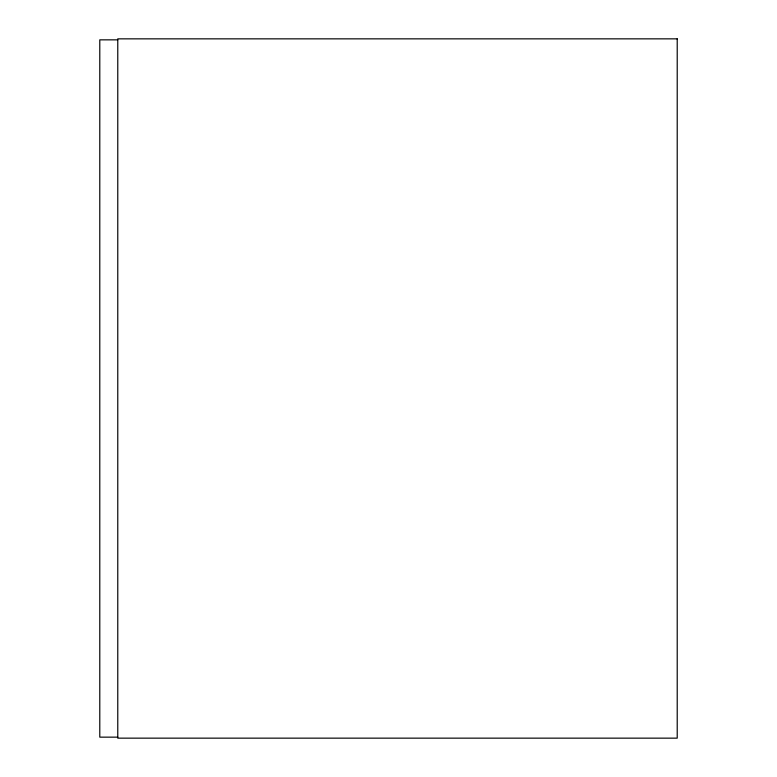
<?xml version="1.0" encoding="UTF-8"?>
<svg xmlns="http://www.w3.org/2000/svg" width="777" height="777" viewBox="0 0 777 777"><rect width="100%" height="100%" fill="white"/><g stroke="black" fill="none" stroke-linecap="round" stroke-linejoin="round"><path stroke-width="1.17" d="M117.774 39.85L99.786 39.85L99.786 737.15L117.774 737.15M677.214 38.85L117.774 38.85L117.774 738.15L677.214 738.15L677.214 38.85"/></g></svg>
